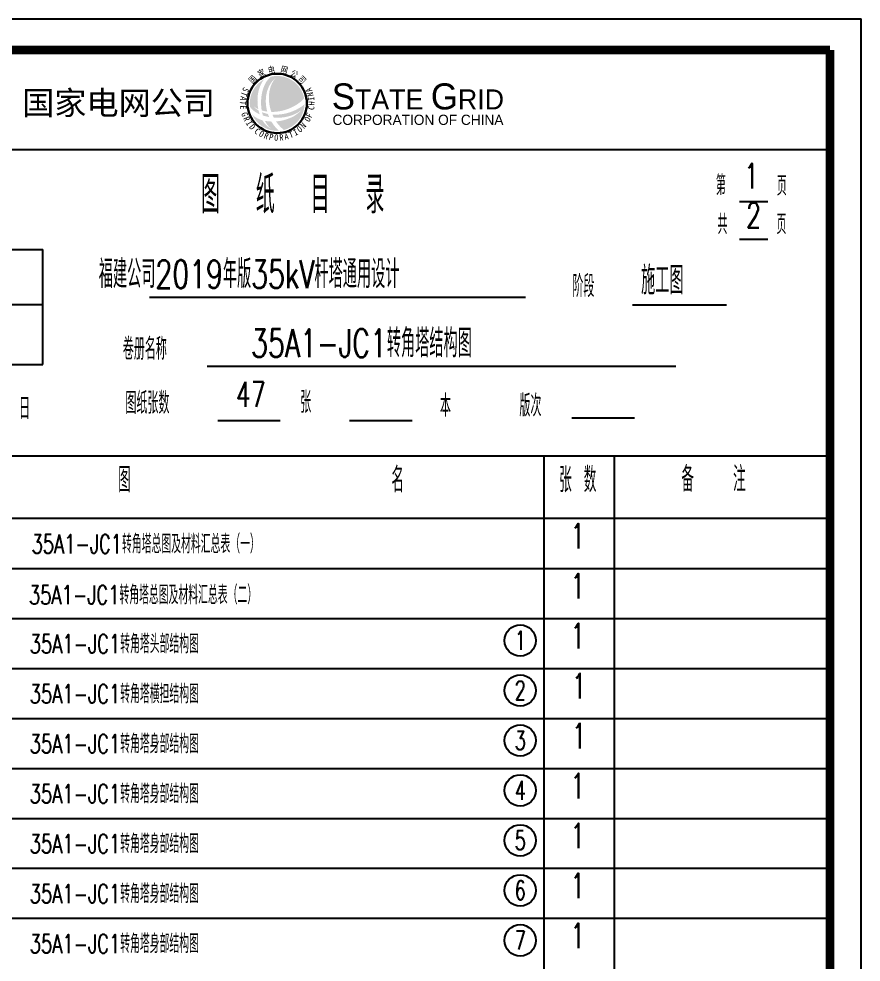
# Model space of a CAD drawing. Header units: millimetres. Extents: x 36969 to 37179, y -9174 to -8877.
# Drawn here: x 37044.2 to 37179.1, y -9028.2 to -8877.2 of the extents above; entities that cross this region are included whole.
import ezdxf
from ezdxf.enums import TextEntityAlignment as Align

# ---------------------------------------------------------------- set-up
doc = ezdxf.new("R2010")
doc.units = ezdxf.units.MM
doc.header["$LTSCALE"] = 10
for name, color, linetype in [('$TD_AUDIT_GENERATED_(71)', 3, 'Continuous'), ('2', 1, 'Continuous'), ('3', 1, 'Continuous')]:
    doc.layers.add(name, color=color, linetype=linetype)
doc.styles.add('$TD_AUDIT_GENERATED_(5D)', font='SimSun.ttf')
doc.styles.add('$TD_AUDIT_GENERATED_(5F)', font='verdanab.TTF', dxfattribs={"width": 0.8})
doc.styles.add('1-1', font='SIMHEI.TTF')
doc.styles.add('1-2', font='')
doc.styles.add('SIMPLEX', font='simplex.shx', dxfattribs={"width": 0.7, "oblique": 1, "bigfont": 'gbhzfs.shx'})
doc.styles.get("Standard").update_dxf_attribs({"font": 'SIMPLEX.shx', "width": 0.7, "bigfont": 'gbhzfs.shx'})
doc.styles.get('1-2').set_extended_font_data('STZhongsong')

# ---------------------------------------------------------------- blocks, each defined once
blk = doc.blocks.new('logo')
h = blk.add_hatch(color=256)
edge = h.paths.add_edge_path()
edge.add_spline(control_points=[(446.236022319209, 89.47065316716424), (446.296923348699, 89.42709838784083), (446.422292959282, 89.3374374121804), (446.5612707076975, 89.2707397840897), (446.6327369761352, 89.23644198715726)], knot_values=[0, 0, 0, 0, 0.2241663815802706, 0.4614643167746397, 0.4614643167746397, 0.4614643167746397, 0.4614643167746397], degree=3, periodic=0)
edge.add_spline(control_points=[(446.6327369761352, 89.2364419871572), (446.618146463293, 89.24892408117086), (446.5928640410841, 89.27055303789882), (446.55528132381, 89.30376821031592), (446.5153897610032, 89.33667536069976), (446.474100025448, 89.37379786973389), (446.4306338663671, 89.41017582436683), (446.3861157528445, 89.44692999884631), (446.3451514679193, 89.49295701854732), (446.3006217141854, 89.54255984936975), (446.25544255775, 89.58995164792486), (446.2143550507553, 89.63954233981144), (446.1703419471964, 89.68162634089117), (446.1287250528417, 89.73454419806416), (446.056410594739, 89.83714760633751), (445.9668184996717, 89.95004074524365), (445.8798749295204, 90.09306474327883), (445.8164566406094, 90.20774635392178), (445.7488879634066, 90.3161627169834), (445.7092148708214, 90.39757408302836), (445.6887766474449, 90.44060204092324), (445.683180324929, 90.4524726965737)], knot_values=[0, 0, 0, 0, 0.057603217311697, 0.0998147821405393, 0.1504586407897344, 0.2127194168510028, 0.2663297105922637, 0.320563421659545, 0.3856033483655085, 0.4507516626295947, 0.5206554591326177, 0.5819440420636764, 0.6437753388674202, 0.7029602690409292, 0.7834997370295085, 1.020501937707859, 1.13439552113683, 1.28514441201188, 1.413721704973908, 1.517232383884393, 1.556601052873635, 1.556601052873635, 1.556601052873635, 1.556601052873635], degree=3, periodic=0)
edge.add_spline(control_points=[(445.683180324929, 90.45247269657364), (445.7910207244097, 90.43127417298206), (446.1305511927326, 90.37543792115724), (446.473541842043, 90.35095951548368), (446.7071277818156, 90.34498631849482)], knot_values=[5.543272291493883, 5.543272291493883, 5.543272291493883, 5.543272291493883, 5.872403022592868, 6.573153481137538, 6.573153481137538, 6.573153481137538, 6.573153481137538], degree=3, periodic=0)
edge.add_spline(control_points=[(446.7071277818159, 90.34498631849482), (446.7374310485307, 90.29580449256838), (446.8405374318268, 90.13575858303761), (447.010311729013, 89.8764864678621), (447.2237717274743, 89.5875346532303), (447.4334818410343, 89.35655006917654), (447.6251096675971, 89.14854913787315), (447.7724817594878, 89.01154709242354), (447.8714528894011, 88.92516140079954), (447.9058678420226, 88.89249912326193), (447.9226643339284, 88.87698706296754), (447.9278022544349, 88.87224204042792)], knot_values=[7.525196457517759, 7.525196457517759, 7.525196457517759, 7.525196457517759, 7.698435514731243, 8.095589260690783, 8.455471495748146, 8.774397086495217, 9.030973949537257, 9.303711859261632, 9.37744130907351, 9.42505109935746, 9.446032685300692, 9.446032685300692, 9.446032685300692, 9.446032685300692], degree=3, periodic=0)
edge.add_spline(control_points=[(447.9278022544349, 88.87224204042792), (447.9283858209931, 88.87170218313219), (447.9289693875514, 88.87116232583634), (447.9295529541096, 88.8706224685406)], knot_values=[0, 0, 0, 0, 0.0023849449572866, 0.0023849449572866, 0.0023849449572866, 0.0023849449572866], degree=3, periodic=0)
edge.add_arc((447.6406112307427, 93.2495013072359), 4.388401440556144, 203.2079966067463, 273.77520755545464, ccw=False)
edge.add_spline(control_points=[(443.6073177033488, 91.52016313170196), (443.7428842961988, 91.37391151337687), (444.0133483316822, 91.1131582273755), (444.5340223072403, 90.81520711622164), (444.9551542147562, 90.64604501737062), (445.218714730582, 90.56611217125584), (445.27362611492, 90.55050514847994)], knot_values=[6.993801407225128, 6.993801407225128, 6.993801407225128, 6.993801407225128, 7.589665414074407, 8.123227460410707, 8.777741004712693, 8.948850637601048, 8.948850637601048, 8.948850637601048, 8.948850637601048], degree=3, periodic=0)
edge.add_spline(control_points=[(445.2736261149198, 90.55050514848), (445.2816785559287, 90.53599946594551), (445.3074640599152, 90.48962381096396), (445.350974224009, 90.41495193256401), (445.4180973373041, 90.32466994733232), (445.4882395405082, 90.22611412315081), (445.5541274432144, 90.12162138122477), (445.6767009586617, 89.9875637804364), (445.8244093944538, 89.8041807218197), (445.9996945891683, 89.64455785429817), (446.1462672919297, 89.52625975857626), (446.2027359678825, 89.49748366910353), (446.236022319209, 89.47065316716424)], knot_values=[6.924526248046507, 6.924526248046507, 6.924526248046507, 6.924526248046507, 6.974299861745713, 7.083687340324216, 7.183444156210336, 7.311462081406292, 7.446857501580832, 7.55273464986723, 7.855886365124284, 8.147167387145247, 8.279801406373, 8.388095192127565, 8.388095192127565, 8.388095192127565, 8.388095192127565], degree=3, periodic=0)
edge = h.paths.add_edge_path()
edge.add_spline(control_points=[(451.6608608566955, 92.38119854079076), (451.5441389082271, 92.2622301035488), (451.3800072563633, 92.09493949213936), (451.0943349518857, 91.88230714852477), (450.800634120104, 91.68668632582302), (450.2970965288926, 91.44357331900602), (449.5609234444985, 91.1885912565345), (448.7144899919053, 90.99985667139356), (447.8648844062955, 90.95333058515627), (447.357545044176, 90.96212353339718), (447.0991433965687, 90.97927422676611)], knot_values=[0, 0, 0, 0, 0.4987467732066163, 0.7013259530216552, 1.06717765587035, 1.555863591533154, 2.373610417989843, 3.400921402867271, 4.144528950496907, 4.921283116414468, 4.921283116414468, 4.921283116414468, 4.921283116414468], degree=3, periodic=0)
edge.add_spline(control_points=[(447.0991433965689, 90.97927422676611), (447.0341911831663, 91.10566851616846), (446.9577568978334, 91.26604516459037), (446.88704178286, 91.42888078360824), (446.8731307558789, 91.46152249026488)], knot_values=[6.124205566293918, 6.124205566293918, 6.124205566293918, 6.124205566293918, 6.550309021250564, 6.656753593472368, 6.656753593472368, 6.656753593472368, 6.656753593472368], degree=3, periodic=0)
edge.add_spline(control_points=[(446.8731307558789, 91.46152249026494), (447.0059149441468, 91.4513370625553), (447.3154633093704, 91.4384851438059), (447.85394247164, 91.45562551666814), (448.4804672699941, 91.52740644974091), (449.0962004350088, 91.64126850525804), (449.6491661599791, 91.8130294451716), (450.1265905907619, 91.98559402872621), (450.5777900759435, 92.18393457824101), (450.9811304361569, 92.39238686098548), (451.3783715268235, 92.6244928317463), (451.7226812099047, 92.85973393376668), (451.9367667642291, 93.02926253340587), (452.0251679819874, 93.09926508308871)], knot_values=[3.488374074371862, 3.488374074371862, 3.488374074371862, 3.488374074371862, 3.887806745815772, 4.416978135454834, 5.102881864907689, 5.778269700658052, 6.291653642830703, 6.838032875936091, 7.300646943173225, 7.769121453811416, 8.199365638989676, 8.680256300361139, 9.018495107481964, 9.018495107481964, 9.018495107481964, 9.018495107481964], degree=3, periodic=0)
edge.add_spline(control_points=[(452.0251679819874, 93.09926508308871), (452.0256047129747, 93.09963539550478), (452.026041443962, 93.10000570792084), (452.0264781749493, 93.10037602033691)], knot_values=[0, 0, 0, 0, 0.0017177855416153, 0.0017177855416153, 0.0017177855416153, 0.0017177855416153], degree=3, periodic=0)
edge.add_arc((447.6406112307427, 93.2495013072359), 4.388401440556144, 284.23080792441476, 358.0526178048375, ccw=False)
edge.add_spline(control_points=[(448.7194059047511, 88.9957653898561), (448.7188955834035, 88.99624080773168), (448.718385262056, 88.9967162256072), (448.7178749407085, 88.99719164348272)], knot_values=[0, 0, 0, 0, 0.0020923791021179, 0.0020923791021179, 0.0020923791021179, 0.0020923791021179], degree=3, periodic=0)
edge.add_spline(control_points=[(448.7178749407085, 88.99719164348272), (448.7142573844778, 89.00040489425521), (448.653097971003, 89.05472900701665), (448.5310874905088, 89.16142883704975), (448.295975661403, 89.35285601112321), (447.9803590316783, 89.6827999325497), (447.6837562807541, 90.03469542763384), (447.5047004109224, 90.29251403016798), (447.4582625092328, 90.36268876589367)], knot_values=[7.370154445551353, 7.370154445551353, 7.370154445551353, 7.370154445551353, 7.384670112060126, 7.615560347569366, 7.856432306933838, 8.293501929024398, 8.98250490958248, 9.23484214211912, 9.23484214211912, 9.23484214211912, 9.23484214211912], degree=3, periodic=0)
edge.add_spline(control_points=[(447.4582625092328, 90.36268876589367), (447.4714557998454, 90.36366967092323), (447.8525551871041, 90.39306124786373), (448.5370491039325, 90.50122880335306), (449.5907368921187, 90.84601145468497), (450.4152894982694, 91.21305696438344), (450.9402121293408, 91.66159900905177), (451.1917571012666, 91.84037175486537), (451.4071023698107, 92.09022663006903), (451.55084134052, 92.25504477454137), (451.6608608566955, 92.38119854079076)], knot_values=[0, 0, 0, 0, 0.0396490280830779, 1.145445618669398, 2.065674080291337, 3.369619663016798, 3.804909353442616, 4.135233665046806, 4.289277524492026, 4.791890366848904, 4.791890366848904, 4.791890366848904, 4.791890366848904], degree=3, periodic=0)
edge = h.paths.add_edge_path()
edge.add_spline(control_points=[(446.7051257037374, 91.889019099368), (446.8482008733379, 91.88602838522417), (447.1394814753971, 91.890409164066), (447.5713156996419, 91.92374341313683), (448.0070169171477, 91.98653144974429), (448.4201301666481, 92.06988647015419), (448.8520789180016, 92.1820600766901), (449.2622707333462, 92.31079215284734), (449.6909047803479, 92.4832347543616), (450.1105697279888, 92.6752410176801), (450.5638074936908, 92.92255771100628), (450.9987564817723, 93.19938916618327), (451.3759597030528, 93.48682264884218), (451.6506872928198, 93.72978690209908), (451.8346652931696, 93.90601798795382), (451.9246684713125, 93.99948656380906), (451.9581784181753, 94.03479156279667)], knot_values=[3.150581735181415, 3.150581735181415, 3.150581735181415, 3.150581735181415, 3.579808696638748, 4.023604315399971, 4.449119913436038, 4.899617051385869, 5.287157745437676, 5.787622231206912, 6.188038686120505, 6.672494971076138, 7.171322985893136, 7.735845578088812, 8.217568891518575, 8.59231953958858, 8.835590821903816, 8.9816115921349, 8.9816115921349, 8.9816115921349, 8.9816115921349], degree=3, periodic=0)
edge.add_arc((447.6406112307427, 93.2495013072359), 4.388401440556144, 10.30841805244392, 102.9113634823187)
edge.add_spline(control_points=[(446.6600517335146, 97.5269503456081), (446.6585245395372, 97.52575638062086), (446.6406479990751, 97.51167648726806), (446.6099218923282, 97.48435881105007), (446.5467601881687, 97.43744728725954), (446.48352306369, 97.3833839923862), (446.3989158274235, 97.318058290784), (446.3342626169301, 97.24200763658598), (446.2491971838499, 97.15654536835638), (446.167027238334, 97.06760665963094), (446.0921518419677, 96.9662300178598), (446.019765527469, 96.87096871936427), (445.9556932943008, 96.78819492968671), (445.9050515179536, 96.69807722365664), (445.8504881918366, 96.61117704490044), (445.7845184789446, 96.50771468509828), (445.7260599180811, 96.39243701587219), (445.6685091410661, 96.27275622082692), (445.6101384802228, 96.1598850634071), (445.5585142711443, 96.04033220681055), (445.5087566125999, 95.91205904343491), (445.4580989511694, 95.7858047520537), (445.4162484865205, 95.66685110425675), (445.3780594285561, 95.54018672879823), (445.3371177056008, 95.40647481194026), (445.2916423882807, 95.26353879572105), (445.2592912575553, 95.12009480657412), (445.2297297871858, 94.97728445865397), (445.1907113235229, 94.8312582549276), (445.1678172188856, 94.66741433178817), (445.1399500717589, 94.50785404219641), (445.116529819677, 94.35396438914995), (445.1038281006904, 94.22144764909973), (445.0920946456938, 94.08858862678903), (445.0772182955327, 93.94811801346867), (445.06877433306, 93.80141034751102), (445.0638820862168, 93.64731410633061), (445.0560423054869, 93.49607789731039), (445.0582347623072, 93.34572201433804), (445.060215962729, 93.2032522352248), (445.0665996267844, 93.06997482799454), (445.0651795335532, 92.96355477292161), (445.0754802592144, 92.86409950120003), (445.0834000259451, 92.77225072509611), (445.0928059339121, 92.66783573862108), (445.101833766302, 92.5641045747816), (445.1090535647775, 92.46274172960057), (445.1277197354398, 92.3557176833969), (445.1443223707406, 92.24542121086853), (445.1567156373594, 92.16341369549059), (445.1623740408891, 92.1241386668625), (445.162577472036, 92.1227247067651)], knot_values=[3.312575675732061, 3.312575675732061, 3.312575675732061, 3.312575675732061, 3.318391505043365, 3.380848207226377, 3.435782794916687, 3.55426477112907, 3.630519490547949, 3.755692401086849, 3.852207924787706, 3.992551869445919, 4.118307566247655, 4.229942193344062, 4.351757507598263, 4.431547558848829, 4.539652604931355, 4.659667264389723, 4.799394089192074, 4.926978488074752, 5.058168636691814, 5.180442951834922, 5.31740367694762, 5.470942392176496, 5.588513779404578, 5.695553560008105, 5.867776508687719, 6.008119726127337, 6.14526862597308, 6.308593856940433, 6.445721283483012, 6.598149873119415, 6.804260269526696, 6.931829251199067, 7.06496032481533, 7.203523697489236, 7.331988279414631, 7.488665631345652, 7.644207866042034, 7.794557595625662, 7.942808822799561, 8.095166164498163, 8.221993502087265, 8.343091109316081, 8.41395695465994, 8.521731161098288, 8.619725495650615, 8.72843395942529, 8.83418007340063, 8.92428678162834, 9.054113911850516, 9.168842545474352, 9.173127030428851, 9.173127030428851, 9.173127030428851, 9.173127030428851], degree=3, periodic=0)
edge.add_spline(control_points=[(445.162577472036, 92.12272470676515), (445.3173650340884, 92.07583114681387), (445.6087558617883, 92.00126143794677), (445.9057747844824, 91.95603196644294), (446.0433020922467, 91.93886149441744), (446.0433316108631, 91.9388578091511)], knot_values=[1.586162538885827, 1.586162538885827, 1.586162538885827, 1.586162538885827, 2.071194100565923, 2.486699357005002, 2.486788559394391, 2.486788559394391, 2.486788559394391, 2.486788559394391], degree=3, periodic=0)
edge.add_spline(control_points=[(446.0433316108631, 91.9388578091511), (446.0304109940325, 91.98025183093142), (445.9843182199022, 92.12865823154982), (445.9402411145336, 92.38644109729705), (445.8740464174189, 92.72195808118204), (445.8430698151417, 93.05766955535074), (445.8177879557829, 93.37938813007702), (445.8167781250943, 93.68819638142509), (445.8260314333832, 93.99917424881636), (445.8486337091031, 94.3254653241492), (445.9001587653686, 94.6610925279382), (445.9799267755673, 94.99281328099943), (446.0559540800143, 95.31294970656307), (446.1718214067489, 95.58955881821845), (446.2778441619448, 95.87432383460913), (446.4124029590998, 96.122151016656), (446.5720003767256, 96.3994306805377), (446.7522769818058, 96.65374337315399), (446.928700769234, 96.86985566348795), (447.0498450027519, 96.99105331594234), (447.1030819773869, 97.0408710983989), (447.1317761326854, 97.06676911041086), (447.1451323261019, 97.07870973072494), (447.1578586525557, 97.09027667832163), (447.1709348589043, 97.10250064371797), (447.184577373409, 97.11452800961246), (447.1952601929208, 97.12470185776732), (447.2046038143687, 97.13334916802972), (447.2129971852287, 97.14083846341106), (447.2211334026194, 97.14849644651298), (447.228923622916, 97.1556299949101), (447.2378129838376, 97.16384096342819), (447.2468735168661, 97.17194318622876), (447.2561708650246, 97.18058080584234), (447.2643434250342, 97.18816608902915), (447.2714287557403, 97.19456286420467), (447.2790977355096, 97.20157177071957), (447.2861882028878, 97.20816105670048), (447.2937180264921, 97.21543238782061), (447.3013297026143, 97.22213356085581), (447.3094394594839, 97.22989998608983), (447.3169057995899, 97.2362809651317), (447.3232666522306, 97.2426708480678), (447.3292615785749, 97.24766139945291), (447.3350396495591, 97.2533331595339), (447.3403730566429, 97.25818088905316), (447.3465961042075, 97.26374563719571), (447.3508129965692, 97.2676083826226), (447.3534317396493, 97.27000719601148)], knot_values=[0, 0, 0, 0, 0.1300337471917388, 0.466224071899731, 0.7825891158204055, 1.155885933674857, 1.476403966736586, 1.750502273210316, 2.08170439442799, 2.409745300650678, 2.731103961501755, 3.098788249151716, 3.433637640124101, 3.715652802792438, 3.996982547103072, 4.344441565590744, 4.559558391482521, 4.956755503002683, 5.278032479805446, 5.395001113812131, 5.47055824108942, 5.496751745662129, 5.510958610028381, 5.524304766687864, 5.548343492655103, 5.564655763696178, 5.578858133927172, 5.592595877692681, 5.602847756834954, 5.612602713043281, 5.62611384528754, 5.63453646148425, 5.648906140884049, 5.662576481655982, 5.672607160057203, 5.682356417263424, 5.691213135538296, 5.703775077157794, 5.711394211099979, 5.722612125900232, 5.734190404588679, 5.745074201157167, 5.752057506583875, 5.761219591049745, 5.768448829015005, 5.776337971598063, 5.782839756287265, 5.793493644417593, 5.793493644417593, 5.793493644417593, 5.793493644417593], degree=3, periodic=0)
edge.add_spline(control_points=[(447.3534317396493, 97.27000719601148), (447.3310021140087, 97.2406871440516), (447.3072188859685, 97.20959766029995), (447.2812790888677, 97.1760626818783), (447.2762813282934, 97.16898866702195), (447.2703228833936, 97.1618403851889), (447.2644870193171, 97.15415715663653), (447.2582562063658, 97.1460840157493), (447.2504300117253, 97.13584517975471), (447.2410472007275, 97.1229531737709), (447.2275951990528, 97.10711329358213), (447.2136769880142, 97.08784723859316), (447.1985345101325, 97.06704222533023), (447.1812801651336, 97.04671512332794), (447.1652238940112, 97.02461884752387), (447.1483917554133, 97.00312897015397), (447.1329504321607, 96.98264039370326), (447.1182427478698, 96.96347235152007), (447.1039326571961, 96.94519789117447), (447.0898993658086, 96.92605719030013), (447.0756940227311, 96.90890394059892), (447.0630819314031, 96.88939124972734), (447.0509800704617, 96.86778987979932), (447.0375087179098, 96.84464121244764), (447.0249144163249, 96.8236800524682), (447.0136752794849, 96.80462509822087), (447.0019344142561, 96.78392203928325), (446.9885995368093, 96.76162118497285), (446.9756935624789, 96.73997752268127), (446.965756375499, 96.72181578098508), (446.9559362430239, 96.70588666542642), (446.9468658206895, 96.68941214392459), (446.9357569984784, 96.67158404154401), (446.9237658728321, 96.65009594271692), (446.9111775673093, 96.62909497666152), (446.8990950427497, 96.60835637065423), (446.8884936956197, 96.59013825354805), (446.8779391357903, 96.57255839029557), (446.8679807418364, 96.55488936447216), (446.8578845677052, 96.53852012892895), (446.8485819852922, 96.52186087306336), (446.8390486907781, 96.50562299788083), (446.8294292515295, 96.49034637411347), (446.8226529159756, 96.4741365642891), (446.8158761822958, 96.45910791614108), (446.8087257608693, 96.44260995199858), (446.8014639266976, 96.42567667748853), (446.794425382082, 96.41009022507086), (446.7875529073801, 96.39411496799124), (446.7808603179988, 96.37909085996074), (446.7738003577469, 96.36263660835908), (446.7676336215252, 96.34840983958071), (446.7615212093865, 96.33451517321458), (446.7560250658221, 96.32216229828481), (446.7505546568284, 96.30908130855437), (446.7452536136345, 96.29711901521421), (446.740279800149, 96.28596692189365), (446.7361692802112, 96.2764346815041), (446.7319972807811, 96.26702090074258), (446.7272275431442, 96.25606954986574), (446.7222553437739, 96.24440039906204), (446.7169526301227, 96.23237929940802), (446.7121525533578, 96.22094338525659), (446.7067839288409, 96.20931592718273), (446.7016106630829, 96.1971846522805), (446.6958119738392, 96.18428853891328), (446.6903106703128, 96.17099306642984), (446.6840467422594, 96.15700751443114), (446.6785667236795, 96.14429508295024), (446.6734586225923, 96.13242966023017), (446.6687850562093, 96.1220328715927), (446.6639567540869, 96.11101433207881), (446.6593498879627, 96.10057588741421), (446.6548548921955, 96.08995313511082), (446.6505291324281, 96.08005169631332), (446.6460293341024, 96.07022827458962), (446.6418943903218, 96.06023827445813), (446.6369679895147, 96.04932847629442), (446.6319448523782, 96.03790137656546), (446.6267701047011, 96.02430525459494), (446.6231199095532, 96.01144653651585), (446.6192675096072, 95.99927264793212), (446.6165001059339, 95.99012232016315), (446.6137682730484, 95.98136865779406), (446.6107316197504, 95.97181209919484), (446.6069100252951, 95.95956226180607), (446.6027617303309, 95.94627551737807), (446.5985092151966, 95.93242426733053), (446.595061365917, 95.92118676026013), (446.5920070464783, 95.91184226780399), (446.5897873139299, 95.90419997057819), (446.5874387724266, 95.89695746624358), (446.5850508591875, 95.88904969893849), (446.5821998110357, 95.88016142447867), (446.5794781837355, 95.87104826272474), (446.5767699802727, 95.86284925686283), (446.574367510043, 95.85461560080017), (446.5718487057086, 95.84680317624003), (446.5693366883083, 95.83850968999059), (446.567132364125, 95.83156412689806), (446.5645768096897, 95.82351161510809), (446.5620771461145, 95.81529530804704), (446.5596085625762, 95.80740805361319), (446.5571760353703, 95.79979472788244), (446.5550377557377, 95.79284976768207), (446.5528579568011, 95.78608012909831), (446.5510477229186, 95.7795416064559), (446.5481727093572, 95.77110127928773), (446.5451325291547, 95.7609527159405), (446.5417560981696, 95.7502840675221), (446.5387991293387, 95.74072202304802), (446.5362662695804, 95.73243306171901), (446.5337188489391, 95.72421115113474), (446.5310907463836, 95.71586763619774), (446.5282059304034, 95.70659689408785), (446.5253667306104, 95.69738993503188), (446.522427617721, 95.68795642213666), (446.5197008632654, 95.67946575658505), (446.5177041385755, 95.67274364748124), (446.5158724363848, 95.66700155675943), (446.51399377959, 95.66085005410622), (446.5119677944404, 95.65457581743061), (446.5099765993671, 95.64782359436356), (446.5078185045588, 95.6411192412267), (446.5056215284526, 95.6340118836759), (446.5034308600689, 95.62691438772072), (446.5012377702428, 95.62004733898567), (446.4989216013735, 95.6125537570419), (446.4965911701297, 95.60488227917489), (446.4941078597039, 95.59724774640966), (446.4916793261982, 95.58911213774752), (446.4889770380967, 95.5807049021617), (446.4861837407116, 95.57162895598793), (446.4831469917283, 95.56192269212465), (446.4802025676281, 95.55227357849077), (446.4760169485223, 95.53958247373151), (446.4731783057573, 95.52294503973519), (446.4688869112924, 95.50190278362442), (446.4638894817904, 95.47775335870477), (446.4590033116319, 95.45295121073411), (446.4538215758323, 95.42795807798774), (446.4494207154078, 95.40464290231415), (446.4448446945257, 95.38325364673534), (446.4410483121044, 95.36377485003567), (446.4373528762637, 95.3456292858765), (446.4307845154817, 95.31243620592431), (446.4147304368778, 95.23352679693272), (446.3826828586521, 95.07880196414618), (446.3421694683652, 94.77691617752629), (446.3119613053655, 94.44013857467394), (446.3108479332084, 93.86796131953975), (446.3522186510545, 93.30368649017208), (446.4780704075577, 92.58306547214835), (446.6055702842646, 92.16714106427509), (446.6978542116758, 91.90911774609003), (446.7051257037376, 91.889019099368)], knot_values=[0, 0, 0, 0, 0.1107477158696539, 0.1174312145756693, 0.1271853091298365, 0.1367163271431169, 0.1453333590380123, 0.1561283268376976, 0.1673104266620594, 0.1839960066494838, 0.2039455200536655, 0.2296060625483584, 0.2552693518759473, 0.2811184945144847, 0.3095352764788754, 0.337175172850663, 0.3630078713530387, 0.3864999392550619, 0.4096573585411288, 0.4326335428245247, 0.4576978286981253, 0.4763879152029193, 0.5022326135797408, 0.5319784374845814, 0.5567323115883612, 0.5755939068090948, 0.5983445822293212, 0.628130051986942, 0.6535427561445373, 0.6739369991058034, 0.6902213010181728, 0.7096668000750198, 0.7303390503472671, 0.7532192640776006, 0.7834753981206175, 0.8037891038344896, 0.8252240769144858, 0.8467094301912894, 0.8653006394055396, 0.886062624037366, 0.9043955271012523, 0.9225262190336276, 0.9425813147136054, 0.9584087980959783, 0.9751310408466805, 0.9920613665400241, 1.01234378765005, 1.030406107724672, 1.043364384635123, 1.064515264590926, 1.079746794361193, 1.097078572584323, 1.111032404247666, 1.125286160326508, 1.137638084605187, 1.153566440108332, 1.164537279192371, 1.174270917037503, 1.184708125047926, 1.195427607248417, 1.210105601452837, 1.22276048634133, 1.234843234779326, 1.247309332311784, 1.261176355988959, 1.274405750637335, 1.289726139891182, 1.30433719793271, 1.320375811778753, 1.331255932051061, 1.343091238753967, 1.35457166839334, 1.367346014366812, 1.377319972379365, 1.389174992722888, 1.399760495784695, 1.40973155470026, 1.421605794079571, 1.435670448725419, 1.447175071788926, 1.465214311139455, 1.475741281399696, 1.485484174210874, 1.493892275900931, 1.503251300595758, 1.51556632592467, 1.532388548254147, 1.545008982694388, 1.559034411923492, 1.567651720929816, 1.574499184581334, 1.58290607389516, 1.590491070853209, 1.599279815279878, 1.610908154402809, 1.619021751024455, 1.625180468235297, 1.636636674602325, 1.643645099347187, 1.651176733842647, 1.658497294244557, 1.668989860214827, 1.676940686613839, 1.683290804139898, 1.692967067081428, 1.698740963146071, 1.7046244808274, 1.713314684498083, 1.72548141788807, 1.736405021089046, 1.746884957679967, 1.755507723694281, 1.762406941634038, 1.772707394162442, 1.781750587527271, 1.79153453885394, 1.801611730872196, 1.811392902326527, 1.81828676597302, 1.822647681417871, 1.829473958237928, 1.837582495163095, 1.842425949822617, 1.850591866006386, 1.858710596001808, 1.864743519296687, 1.872875391168455, 1.880336535473477, 1.888273508415793, 1.896927820238293, 1.904419707302538, 1.913743135015038, 1.923419260974708, 1.932908267495248, 1.944251653026222, 1.953692744276887, 1.972954852044431, 1.994746628995993, 2.018161444664881, 2.046924305414614, 2.070586725241041, 2.094732896049115, 2.118101146540499, 2.136202529785193, 2.154267703650845, 2.173655153522503, 2.237711843841197, 2.395857590566159, 2.64751491840506, 3.151040366807829, 3.408722852245061, 4.363534989138262, 4.843443075411796, 5.600843692168699, 5.664922826657165, 5.664922826657165, 5.664922826657165, 5.664922826657165], degree=3, periodic=0)
edge = h.paths.add_edge_path()
edge.add_spline(control_points=[(443.7641111576827, 92.8496214268352), (443.7642141429387, 92.84950743967858), (443.764431562739, 92.84926679295177), (443.7647915901023, 92.8488570000664), (443.7652148597601, 92.84839960223695), (443.7656722515751, 92.84789723221246), (443.7661294044915, 92.84737615634157), (443.7666086679912, 92.84686063773296), (443.7670751080502, 92.8463233324589), (443.7675597680886, 92.84580438102466), (443.7680525409237, 92.84524113140327), (443.7686128849036, 92.84463754908728), (443.7691810100705, 92.84398193238661), (443.7697299675567, 92.8433859555181), (443.7702364542295, 92.84282947686694), (443.7706843693329, 92.84232714351543), (443.7711783931475, 92.8417984637212), (443.7716672329636, 92.84124251359634), (443.7723010578995, 92.84053569937714), (443.7729496844145, 92.83983954147823), (443.7736038319986, 92.83908666547063), (443.7742267410506, 92.83842788332021), (443.7748598572582, 92.8376938835467), (443.775572942101, 92.8369322592834), (443.7762727980753, 92.8361523461088), (443.7769683417675, 92.83535707706693), (443.7777318678102, 92.83452456622251), (443.7785050171613, 92.83366641725888), (443.7792885573508, 92.83280660367694), (443.7799870622757, 92.83200884186982), (443.7807341236087, 92.83119328351353), (443.781443637831, 92.83041447997618), (443.7821159961841, 92.82965873882961), (443.7827972073428, 92.82890508006716), (443.7835108275319, 92.82809973909332), (443.7842931790808, 92.82727860888002), (443.7849810108382, 92.82644609318572), (443.7858374209479, 92.82555413280477), (443.7866474000175, 92.8246281158398), (443.7874735670021, 92.82372595475988), (443.7881746340227, 92.82294047201657), (443.788868473946, 92.82218780952581), (443.7895382747752, 92.82142463896429), (443.790278884572, 92.82062407062625), (443.7910705563418, 92.8197139203159), (443.791928586754, 92.81879867009798), (443.7927707376439, 92.81784809299546), (443.7936097106503, 92.81691419026345), (443.7945433039229, 92.81588588576693), (443.7954753863939, 92.81485541695815), (443.7963408030728, 92.8139004612031), (443.7970806089011, 92.81305694320747), (443.7978956006998, 92.81218758804522), (443.7987319887925, 92.81124883998308), (443.7996935057865, 92.81016753986569), (443.8005911931941, 92.80917289834093), (443.8016725678356, 92.80800655779439), (443.8025977740517, 92.80695577471602), (443.8036318502318, 92.8058150774661), (443.804474613876, 92.80489732790329), (443.805402592124, 92.80383271643421), (443.8062302526221, 92.8029442458635), (443.8069904584397, 92.80208381226151), (443.8076562996239, 92.80139939394883), (443.808390686768, 92.80062842454004), (443.8091792066527, 92.79976400128709), (443.8100740303939, 92.79882148585244), (443.8108406164711, 92.79800412603453), (443.8115414571275, 92.79725728935131), (443.8121479141364, 92.79660248139231), (443.8128089341544, 92.79588095221158), (443.8136790090716, 92.79497765786562), (443.8148206148464, 92.79375199009502), (443.8160106429284, 92.79249088802578), (443.8171413941504, 92.79127084791361), (443.8179876127058, 92.79037403791284), (443.8187283789564, 92.78958623930617), (443.8192824438363, 92.78897468301506), (443.8198221540592, 92.78841303808622), (443.8203862786786, 92.78779377475598), (443.8211024126842, 92.78706330819892), (443.8218445662383, 92.78621684432511), (443.8227136900066, 92.78534195516625), (443.8234608062187, 92.7845141198286), (443.8242358141497, 92.78371015774775), (443.8249191811537, 92.7829582986821), (443.8255871383558, 92.78226102626269), (443.8261745101981, 92.7816204136127), (443.8267089279259, 92.78105393885124), (443.8273129192883, 92.78041219771006), (443.8279271845067, 92.7797302917757), (443.8286279015313, 92.77903215804469), (443.8292818453103, 92.77831206830348), (443.8299272955687, 92.77760759773912), (443.8306282425051, 92.7768796053403), (443.8314061662618, 92.77603349962004), (443.8322329521868, 92.77516450374486), (443.8330568865326, 92.77427328668887), (443.833780216451, 92.77350817854062), (443.8345533826384, 92.77267550804498), (443.8354042956053, 92.77178405310832), (443.836301101217, 92.7708108472587), (443.8372492911162, 92.76980469626795), (443.8381287843074, 92.76885925103187), (443.838974320518, 92.7679762369284), (443.8397442671921, 92.7671378218784), (443.8405050330039, 92.76633098035649), (443.8413079021348, 92.7654878533105), (443.8421267050949, 92.76458592658577), (443.8429404902008, 92.76373000068742), (443.8437516646684, 92.76285497479387), (443.8445187198233, 92.76204354086906), (443.8452313184453, 92.76126849135545), (443.8459971191742, 92.76046688042868), (443.8467573508806, 92.75965510895963), (443.8475428651038, 92.75880707727669), (443.8482021255663, 92.75811299331417), (443.8489864028852, 92.7572688354353), (443.8498194174783, 92.75636998127237), (443.8507527963179, 92.75543290399122), (443.8515086477662, 92.75464368471518), (443.8523255984358, 92.75381106365387), (443.8530864924849, 92.75303575168238), (443.8538359230481, 92.75225114103444), (443.8545919152266, 92.75148507426917), (443.8553700640778, 92.75067653205582), (443.8561809662904, 92.74984609235338), (443.8568656081948, 92.74913847580132), (443.8574884291781, 92.7484984828302), (443.8579911268096, 92.7479790447859), (443.8584629253066, 92.74749003352758), (443.8589948063491, 92.74694127561003), (443.8596439463013, 92.74627654460113), (443.8603927003655, 92.74551224337671), (443.8611164277354, 92.74476624781158), (443.8618733777721, 92.74398378971716), (443.8626245814405, 92.74320221501108), (443.8634326097581, 92.74238998519508), (443.8642037040627, 92.74157930558539), (443.8650272992666, 92.74076123679578), (443.8658566754239, 92.73988371951049), (443.8667078983303, 92.73900278460309), (443.8675456941171, 92.73815095007939), (443.8683696318301, 92.7373169611721), (443.8691155199142, 92.7365311999153), (443.8698907990561, 92.73574399495334), (443.870684083663, 92.73493934593819), (443.871532179086, 92.73405766817694), (443.8723151685349, 92.73324040164897), (443.87305149181, 92.73248160758203), (443.8737910639852, 92.73173541356493), (443.8746060595456, 92.73090592699793), (443.8754118434376, 92.73006545684115), (443.8762070306661, 92.72923603513931), (443.8769960777736, 92.72844031072452), (443.8777572884751, 92.72764631583641), (443.8784916737939, 92.72690341962885), (443.8793433354572, 92.72601550443522), (443.8804906155792, 92.72485950146108), (443.8821153203155, 92.72315107473622), (443.8840484424059, 92.72118084477165), (443.8867227730802, 92.71843300260076), (443.8900874450726, 92.71501642415319), (443.8942401083198, 92.71062672884528), (443.8995847999956, 92.70545337643796), (443.9056686059325, 92.69935487752883), (443.9125201620323, 92.69256956693295), (443.919304459544, 92.68580860961606), (443.9268571054592, 92.67838839602643), (443.9333703302029, 92.67193631582211), (443.9725760158469, 92.6328753184415), (444.0259568752954, 92.58345523373629), (444.1075752692288, 92.51140280896414), (444.2028195810931, 92.43392180553548), (444.3727572844377, 92.29889341363554), (444.5352426135194, 92.19279175219668), (444.6476283242391, 92.12633619240421), (444.6603180183645, 92.11891744188944)], knot_values=[0, 0, 0, 0, 0.0004608570517367, 0.0009729494474141, 0.0016363540590875, 0.0023303345230375, 0.0030111086512431, 0.0037157791883016, 0.0044417474296336, 0.0051453628955143, 0.0058457108451621, 0.0066866786930528, 0.0076158468232376, 0.0084479273527105, 0.009117357892274, 0.0098732447618965, 0.0104669246043033, 0.0112879120182304, 0.0120939639375117, 0.0133150503152903, 0.0141420845878485, 0.0150856124945886, 0.0160343530682034, 0.0170494170498098, 0.0182152627564697, 0.0191778835943859, 0.02021885429002, 0.0216039574267802, 0.0226431291531624, 0.0237085940079975, 0.024784804151143, 0.0259610156830361, 0.0268691947890177, 0.0278193764751355, 0.029008713334361, 0.0300971263788275, 0.0312206603862568, 0.0322461388636397, 0.0338052225386787, 0.0349109557935424, 0.0359159498802699, 0.0369636947908207, 0.0379818331759885, 0.0389619575608237, 0.0402352501661673, 0.041600163295043, 0.0427250679694499, 0.0440449973191094, 0.045366395635904, 0.0468917127909704, 0.0482134339391989, 0.0492326377690379, 0.0502573468264918, 0.0517879629975059, 0.053004317701275, 0.0545983135097645, 0.0558073547541555, 0.0577756720546503, 0.058798123490735, 0.0604262997066089, 0.0615134730361969, 0.0630345618061035, 0.0640687594318062, 0.0649572381994759, 0.0658986911827748, 0.0672630360746801, 0.0684670944749899, 0.0697975057077783, 0.0706248305678359, 0.0715396151011575, 0.0724750269747097, 0.0735603355951217, 0.075301930394205, 0.0774998670637863, 0.0787621284134879, 0.0802922573730132, 0.0811989454043717, 0.08200618191791, 0.0827677293106331, 0.0835355298256289, 0.0845190237729586, 0.0858358952632763, 0.0869110956422041, 0.0882174780214062, 0.0891805827505775, 0.0902608845568213, 0.0912652254992066, 0.0920771480940162, 0.0928681871172973, 0.0936015272172201, 0.0947209886137988, 0.0956208213994727, 0.0965679810674416, 0.0976386311253129, 0.0984871360326426, 0.0995995445261069, 0.1010865971118794, 0.1020854413773498, 0.1032406716340323, 0.1042452603298389, 0.1054942337817878, 0.1069376761292079, 0.1082153447841134, 0.1096418227219575, 0.1108114386188248, 0.1118828617967959, 0.1130566316869884, 0.1141382544480658, 0.1153754704310354, 0.1167108382869029, 0.1176812261433391, 0.1189549787649838, 0.1200606000634158, 0.1208396530316786, 0.1222807538265694, 0.1233970783302719, 0.1243074346344418, 0.1251525100345359, 0.1268539043866664, 0.1279833751189703, 0.1291200043944449, 0.1301321856655542, 0.1314827819899106, 0.1323788873955422, 0.1333871534397205, 0.1347115430085196, 0.1357453450542793, 0.1368692025410944, 0.1376653659912846, 0.1384244240306752, 0.1390377680730266, 0.1397038783791403, 0.1407170810693928, 0.141825101238336, 0.1429137193763129, 0.1438351799583906, 0.1450911403738796, 0.1461658000956271, 0.1472721306647419, 0.1484474065299292, 0.1496479121902209, 0.1508941784680481, 0.1521223838283178, 0.1532322790465278, 0.1544111465477333, 0.1553724303815609, 0.1565468438037109, 0.1578009413757344, 0.1590424608351619, 0.1599422936208256, 0.1609728715187098, 0.1621942659575709, 0.1634308407478035, 0.1644658551978062, 0.1656412877832724, 0.1667925538624304, 0.1677655831563102, 0.1687750501645568, 0.1704834691513263, 0.1726513907565534, 0.1758476125104698, 0.1787639746265801, 0.1841546140659608, 0.1902332356873936, 0.1968890799812081, 0.2064660553904191, 0.2160762412396205, 0.2258173677047658, 0.2351998526357398, 0.2478395738368472, 0.2533211732776546, 0.4012285880048347, 0.4659550722133198, 0.5799164568600612, 0.7695111713852327, 1.116892179648216, 1.16096584763539, 1.16096584763539, 1.16096584763539, 1.16096584763539], degree=3, periodic=0)
edge.add_spline(control_points=[(444.6603180183643, 92.11891744188938), (444.6648711625921, 92.09598046938493), (444.6744027432107, 92.0470979888484), (444.6942264301422, 91.97763058604318), (444.7164048065706, 91.90143598391404), (444.7382194441313, 91.82121391366417), (444.7669848969138, 91.7267949308748), (444.7950672378997, 91.62149996969885), (444.823057329394, 91.54488097277147), (444.8376898009849, 91.50387346006067), (444.8386191868392, 91.50126635731954)], knot_values=[5.233690822292881, 5.233690822292881, 5.233690822292881, 5.233690822292881, 5.303825753327492, 5.383027286154253, 5.450246723878536, 5.541937193395427, 5.632391109541941, 5.746362704934958, 5.868643984550646, 5.876945215343023, 5.876945215343023, 5.876945215343023, 5.876945215343023], degree=3, periodic=0)
edge.add_spline(control_points=[(444.838619186839, 91.50126635731954), (444.7033846903978, 91.55907985975398), (444.2972574075534, 91.7538904483207), (443.8090174470585, 92.09588124461283), (443.4593792693031, 92.47455524763205), (443.3302835391301, 92.6417848634913), (443.2867944267459, 92.69964092430928)], knot_values=[7.250280902057175, 7.250280902057175, 7.250280902057175, 7.250280902057175, 7.690997203514118, 8.598983734656267, 9.015708971630115, 9.232809360711533, 9.232809360711533, 9.232809360711533, 9.232809360711533], degree=3, periodic=0)
edge.add_arc((447.6406112307427, 93.2495013072359), 4.388401440556144, 118.6753008047992, 187.1979975883708, ccw=False)
edge.add_spline(control_points=[(445.5348572903993, 97.09967890654372), (445.5127237195595, 97.06742547854395), (445.448087532706, 96.97393973803202), (445.3438768644571, 96.84574028336192), (445.1924512458293, 96.58285775371934), (445.0323108349971, 96.31083597870958), (444.8944519399947, 95.96385827750231), (444.7885501107478, 95.699699107367), (444.712373534034, 95.40918759066619), (444.6213086135233, 95.06710598132321), (444.5525411368353, 94.70612308118638), (444.5064341606835, 94.27605731513108), (444.4878801517041, 93.8953879706196), (444.4868151826263, 93.51190424659706), (444.4989767404013, 93.26263245898895), (444.5089255974001, 93.10650457301273), (444.5175795286189, 92.99201245006657), (444.5294648931613, 92.87008841419822), (444.5501833235239, 92.72843600363564), (444.5674523008968, 92.61071911636492), (444.5777248293257, 92.50833495527979), (444.5983574400691, 92.41644340703101), (444.610140110975, 92.35996768712067), (444.6168489454362, 92.32803418348868), (444.617193824517, 92.32639311280838)], knot_values=[0.0176581850300042, 0.0176581850300042, 0.0176581850300042, 0.0176581850300042, 0.1350136473611706, 0.3586319266787619, 0.5117678418293916, 1.044160938904145, 1.302848521635252, 1.630881788839104, 1.896901206132972, 2.202762203630451, 2.693157240403069, 2.997105140741793, 3.499856752425399, 3.835722073500915, 4.147195076379828, 4.24833332884689, 4.305055169871896, 4.49165549308347, 4.615666705313137, 4.73446748224874, 4.848662319531485, 4.923882241094272, 5.016750343729278, 5.021781432951515, 5.021781432951515, 5.021781432951515, 5.021781432951515], degree=3, periodic=0)
edge.add_spline(control_points=[(444.6171938245168, 92.32639311280832), (444.5712249261271, 92.34696120483733), (444.4776265303594, 92.39077427216063), (444.3411615581981, 92.46184607359612), (444.2092974892287, 92.53730756547776), (444.0878714642033, 92.61209769623025), (443.9790847731522, 92.68554850496287), (443.8928712374752, 92.74903561691349), (443.8225569446615, 92.80302230834849), (443.7838440254989, 92.83388831255996), (443.7641111576827, 92.8496214268352)], knot_values=[0, 0, 0, 0, 0.151070518449171, 0.3099551499702086, 0.4614421652073235, 0.6067730124679518, 0.7376919579981522, 0.855097158991247, 0.9279188759264442, 1.003628961646776, 1.003628961646776, 1.003628961646776, 1.003628961646776], degree=3, periodic=0)
edge = h.paths.add_edge_path()
edge.add_spline(control_points=[(445.2157290095388, 91.8427074925118), (445.3101150315665, 91.80334182921155), (445.5624659771115, 91.70788618862605), (445.8777714233393, 91.62182879418708), (446.0968020695807, 91.57421181502008), (446.1524385320408, 91.56290824032078)], knot_values=[1.781427080250382, 1.781427080250382, 1.781427080250382, 1.781427080250382, 2.088036036302896, 2.589950839260203, 2.760242605119786, 2.760242605119786, 2.760242605119786, 2.760242605119786], degree=3, periodic=0)
edge.add_spline(control_points=[(446.1524385320413, 91.56290824032271), (446.1918290106464, 91.4399806625459), (446.261402601453, 91.27652985429694), (446.3267064124198, 91.11174985078554), (446.3450935814919, 91.06749908891891)], knot_values=[6.184923259416534, 6.184923259416534, 6.184923259416534, 6.184923259416534, 6.572631212823501, 6.716434027690795, 6.716434027690795, 6.716434027690795, 6.716434027690795], degree=3, periodic=0)
edge.add_spline(control_points=[(446.3450935814919, 91.06749908891891), (446.2690338626346, 91.08039555792283), (445.9331919081762, 91.14289342843193), (445.6024155959653, 91.22961378753968), (445.3506704016661, 91.31101328442475)], knot_values=[5.680414126429065, 5.680414126429065, 5.680414126429065, 5.680414126429065, 5.911713471620197, 6.704560383601724, 6.704560383601724, 6.704560383601724, 6.704560383601724], degree=3, periodic=0)
edge.add_spline(control_points=[(445.3506704016661, 91.3110132844248), (445.3467093071713, 91.32436472645486), (445.3312275548028, 91.37648934897516), (445.3050082645796, 91.46836085337492), (445.2683647301303, 91.59362946930048), (445.2448759624672, 91.72016220557617), (445.2246418255299, 91.80515472391323), (445.2157290095388, 91.8427074925118)], knot_values=[2.478609126391185, 2.478609126391185, 2.478609126391185, 2.478609126391185, 2.520390519671875, 2.641749035714576, 2.765272743722494, 2.911650990441924, 3.027422239500122, 3.027422239500122, 3.027422239500122, 3.027422239500122], degree=3, periodic=0)
at = {"layer": '$TD_AUDIT_GENERATED_(71)', "color": 7, "lineweight": 30}
blk.add_circle((447.6406112307427, 93.2495013072359), 4.751781372669854, dxfattribs=at)
at = {"ltscale": 2, "style": '$TD_AUDIT_GENERATED_(5F)', "width": 0.8}
blk.add_text('\\M+5BCD2', height=1.005104499387758, rotation=27.9999999779082, dxfattribs=at).set_placement((445.110261300716, 98.10980284800468), align=Align.MIDDLE)
at = {"width": 0.8}
for s, rotation, style, p in [('\\M+5B5E7', 11.99999999866089, '$TD_AUDIT_GENERATED_(5F)', (446.7195699161593, 98.65106448207234)), ('\\M+5CDF8', 346.0000000036221, '$TD_AUDIT_GENERATED_(5F)', (448.7727392221429, 98.61079667741154)), ('\\M+5B9AB', 332.0000000220918, '$TD_AUDIT_GENERATED_(5F)', (450.3902870335594, 97.98917268984957)), ('\\M+5B9FA', 45.66819710045415, '$TD_AUDIT_GENERATED_(5F)', (443.7200984683213, 97.0776577192301)), ('\\M+5CBBE', 313.9999999830155, '$TD_AUDIT_GENERATED_(5F)', (451.6282649048233, 97.00766841509329)), ('S', 242.7181255168881, '$TD_AUDIT_GENERATED_(5D)', (442.6068733957106, 95.41437664849803)), ('A', 108.8681254954207, '$TD_AUDIT_GENERATED_(5D)', (452.6890604294465, 95.37984459424041)), ('A', 257.7181255624761, '$TD_AUDIT_GENERATED_(5D)', (442.2180828844173, 94.03778309031333)), ('T', 250.218125497334, '$TD_AUDIT_GENERATED_(5D)', (442.3673647857945, 94.73882120758356)), ('N', 101.2681254657132, '$TD_AUDIT_GENERATED_(5D)', (452.9264640440795, 94.69344101193127)), ('I', 93.66812551460593, '$TD_AUDIT_GENERATED_(5D)', (453.0710009358104, 93.98166896924084)), ('T', 265.2181254835607, '$TD_AUDIT_GENERATED_(5D)', (442.1615819467208, 93.32325725313854)), ('E', 272.7181254746196, '$TD_AUDIT_GENERATED_(5D)', (442.1988287188672, 92.60746943127589)), ('C', 78.46812550852881, '$TD_AUDIT_GENERATED_(5D)', (453.0729933053583, 92.53226576127628)), ('H', 86.0681255031629, '$TD_AUDIT_GENERATED_(5D)', (453.1201317481325, 93.25703353176937)), ('G', 284.71812549818, '$TD_AUDIT_GENERATED_(5D)', (442.4512306559807, 91.490089165102)), ('R', 292.9681254674569, '$TD_AUDIT_GENERATED_(5D)', (442.7573962098079, 90.76365881559315)), ('O', 58.46812547245673, '$TD_AUDIT_GENERATED_(5D)', (452.5000715753856, 90.71753626150593)), ('F', 65.46812554051857, '$TD_AUDIT_GENERATED_(5D)', (452.7724188126253, 91.32862838653665)), ('I', 301.2181254785395, '$TD_AUDIT_GENERATED_(5D)', (443.1646307700289, 90.08867851088274)), ('D', 309.4681255446012, '$TD_AUDIT_GENERATED_(5D)', (443.6645057112187, 89.47911847103376)), ('C', 320.4681254797286, '$TD_AUDIT_GENERATED_(5D)', (444.4569809297425, 88.7897143235574)), ('I', 28.4681255127006, '$TD_AUDIT_GENERATED_(5D)', (450.5830448151544, 88.62702508378118)), ('O', 36.96812553593979, '$TD_AUDIT_GENERATED_(5D)', (451.2339702108736, 89.11271836962828)), ('N', 45.46812547204831, '$TD_AUDIT_GENERATED_(5D)', (451.8059557150214, 89.6892896335105)), ('O', 328.9681254914715, '$TD_AUDIT_GENERATED_(5D)', (445.1511488476278, 88.36813071306955)), ('R', 337.468125510359, '$TD_AUDIT_GENERATED_(5D)', (445.9000059558055, 88.05378238573593)), ('P', 345.9681255179018, '$TD_AUDIT_GENERATED_(5D)', (446.6871011559595, 87.85357503161924)), ('O', 354.4681255125807, '$TD_AUDIT_GENERATED_(5D)', (447.495143326393, 87.77190686050147)), ('R', 2.968125509180445, '$TD_AUDIT_GENERATED_(5D)', (448.3063811751758, 87.81057198100592)), ('A', 11.46812551002384, '$TD_AUDIT_GENERATED_(5D)', (449.1029932080512, 87.96872098735167)), ('T', 19.9681255013747, '$TD_AUDIT_GENERATED_(5D)', (449.8674792338256, 88.24287961881186))]:
    blk.add_text(s, height=1.005104499387758, rotation=rotation, dxfattribs=dict(at, style=style)).set_placement(p, align=Align.MIDDLE)

msp = doc.modelspace()

# ---------------------------------------------------------------- linework, layer by layer
for p, q in [((36994.35602674334, -8898.098034084504), (37174.35602674334, -8898.098034084504)), ((37159.64091299795, -8906.413505378709), (37164.14091299795, -8906.413505378709)), ((37159.64091299795, -8912.450376298424), (37164.14091299795, -8912.450376298424)), ((37004.07163168794, -8914.088036203317), (37048.07163168794, -8914.088036203317)), ((37048.07163168794, -8932.488036203316), (37048.07163168794, -8914.088036203317)), ((37065.15781623845, -8921.701693078654), (37125.33339257822, -8921.701693078654)), ((37004.07163168794, -8922.888036203316), (37048.07163168794, -8922.888036203316)), ((37004.07163168794, -8932.488036203316), (37048.07163168794, -8932.488036203316)), ((37074.4034462503, -8932.791428807126), (37149.4034462503, -8932.791428807126)), ((37076.07499031008, -8941.46155467626), (37086.07499031008, -8941.46155467626)), ((37097.1790504615, -8941.46155467626), (37107.1790504615, -8941.46155467626)), ((37132.79042670259, -8941.044022623908), (37142.79042670259, -8941.044022623908)), ((37174.08962108766, -8947.165642754786), (36994.08962108766, -8947.165642754786)), ((37128.29517708853, -8947.165642754786), (37128.29517708853, -9157.165642754786)), ((37139.54375253026, -8947.165642754786), (37139.54375253026, -9157.165642754786)), ((37174.08962108766, -8957.165642754786), (36994.08962108766, -8957.165642754786)), ((36994.08962108766, -8965.165642754786), (37174.08962108766, -8965.165642754786)), ((36994.08962108766, -8973.165642754786), (37174.08962108766, -8973.165642754786)), ((36994.08962108766, -8981.165642754786), (37174.08962108766, -8981.165642754786)), ((36994.08962108766, -8989.165642754786), (37174.08962108766, -8989.165642754786)), ((36994.08962108766, -8997.165642754786), (37174.08962108766, -8997.165642754786)), ((36994.08962108766, -9005.165642754786), (37174.08962108766, -9005.165642754786)), ((36994.08962108766, -9013.165642754786), (37174.08962108766, -9013.165642754786)), ((36994.08962108766, -9021.165642754786), (37174.08962108766, -9021.165642754786))]:
    msp.add_line(p, q)
at = {"color": 0, "linetype": 'Continuous'}
msp.add_line((37142.46671708834, -8922.954286895436), (37157.51061082284, -8922.954286895436), dxfattribs=at)
for points in [[(36969.08962108766, -8877.165642754786), (37179.08962108766, -8877.165642754786)], [(37179.08962108766, -9174.165642754786), (37179.08962108766, -8877.165642754786)]]:
    msp.add_lwpolyline(points)
at = {"const_width": 1.4}
for points in [[(37174.08962108766, -8882.165642754786), (36994.08962108766, -8882.165642754786)], [(36994.08962108766, -8882.165642754786), (37174.08962108766, -8882.165642754786)], [(37174.08962108766, -9169.165642754786), (37174.08962108766, -8882.165642754786)]]:
    msp.add_lwpolyline(points, dxfattribs=at)
for centre in [(37124.49988094117, -8976.696252036374), (37124.49988094117, -8984.696252036372), (37124.49988094117, -8992.69625203637), (37124.49988094117, -9000.696252036374), (37124.49988094117, -9008.696252036374), (37124.49988094117, -9016.696252036374), (37124.49988094117, -9024.696252036374)]:
    msp.add_circle(centre, 2.510250704332975)

# ---------------------------------------------------------------- block references
at = {"color": 3}
msp.add_blockref('logo', (36637.95342025437, -8983.946689440214), dxfattribs=at)

# ---------------------------------------------------------------- texts
for s, height, style, p in [(' \\M+5B9FA\\M+5BCD2\\M+5B5E7\\M+5CDF8\\M+5B9AB\\M+5CBBE', 3.775, '1-1', (37042.18622135193, -8892.501593242207)), ('CORPORATION OF CHINA', 1.6371, '1-2', (37094.45176510087, -8894.147772266508))]:
    msp.add_text(s, height=height, dxfattribs=dict(style=style)).set_placement(p)
at = {"color": 0, "linetype": 'Continuous', "width": 0.7}
msp.add_text('\\M+5BDD7\\M+5B6CE', height=3.5, dxfattribs=at).set_placement((37132.85533944547, -8921.701693078654))
at = {"width": 0.7}
for s, height, p in [('35A1-JC1\\M+5D7AA\\M+5BDC7\\M+5CBFE\\M+5BDE1\\M+5B9B9\\M+5CDBC', 4.5, (37081.417445525, -8931.339923416512)), ('35A1-JC1\\M+5D7AA\\M+5BDC7\\M+5CBFE\\M+5D7DC\\M+5CDBC\\M+5BCB0\\M+5B2C4\\M+5C1CF\\M+5BBE3\\M+5D7DC\\M+5B1ED\\M+5A3A8\\M+5D2BB\\M+5A3A9', 3, (37046.26420368842, -8962.736349051349)), ('35A1-JC1\\M+5D7AA\\M+5BDC7\\M+5CBFE\\M+5D7DC\\M+5CDBC\\M+5BCB0\\M+5B2C4\\M+5C1CF\\M+5BBE3\\M+5D7DC\\M+5B1ED\\M+5A3A8\\M+5B6FE\\M+5A3A9', 3, (37045.84197778952, -8970.88894735976)), ('35A1-JC1\\M+5D7AA\\M+5BDC7\\M+5CBFE\\M+5CDB7\\M+5B2BF\\M+5BDE1\\M+5B9B9\\M+5CDBC', 3, (37045.96903501738, -8978.736336230788)), ('35A1-JC1\\M+5D7AA\\M+5BDC7\\M+5CBFE\\M+5BAE1\\M+5B5A3\\M+5BDE1\\M+5B9B9\\M+5CDBC', 3, (37045.96903501738, -8986.736336230788)), ('35A1-JC1\\M+5D7AA\\M+5BDC7\\M+5CBFE\\M+5C9ED\\M+5B2BF\\M+5BDE1\\M+5B9B9\\M+5CDBC', 3, (37045.96903501738, -8994.736336230788)), ('35A1-JC1\\M+5D7AA\\M+5BDC7\\M+5CBFE\\M+5C9ED\\M+5B2BF\\M+5BDE1\\M+5B9B9\\M+5CDBC', 3, (37045.96903501738, -9002.736336230788)), ('35A1-JC1\\M+5D7AA\\M+5BDC7\\M+5CBFE\\M+5C9ED\\M+5B2BF\\M+5BDE1\\M+5B9B9\\M+5CDBC', 3, (37045.96903501738, -9010.736336230788)), ('35A1-JC1\\M+5D7AA\\M+5BDC7\\M+5CBFE\\M+5C9ED\\M+5B2BF\\M+5BDE1\\M+5B9B9\\M+5CDBC', 3, (37045.96903501738, -9018.736336230788)), ('35A1-JC1\\M+5D7AA\\M+5BDC7\\M+5CBFE\\M+5C9ED\\M+5B2BF\\M+5BDE1\\M+5B9B9\\M+5CDBC', 3, (37045.96903501738, -9026.736336230788))]:
    msp.add_text(s, height=height, dxfattribs=at).set_placement(p)
for s, p in [('1', (37124.51365214061, -8978.185736837033)), ('2', (37124.51365214061, -8986.185736837031)), ('3', (37124.51365214061, -8994.18573683703)), ('4', (37124.51365214061, -9002.185736837033)), ('5', (37124.51365214061, -9010.185736837033)), ('6', (37124.51365214061, -9018.185736837033)), ('7', (37124.51365214061, -9026.185736837033))]:
    msp.add_text(s, height=3, dxfattribs=at).set_placement(p, align=Align.CENTER)
at = {"insert": (37094.32884435808, -8887.495865298817), "char_height": 4.16761607070872, "width": 30.14159743860961, "attachment_point": 1, "style": '1-2'}
msp.add_mtext('S{\\H0.7692x;TATE }G{\\H0.7692x;RID}', dxfattribs=at)
at = {"layer": '2', "style": 'SIMPLEX', "width": 0.7}
for s, height, p in [('1', 4, (37161.51696885697, -8905.513505378709)), (' \\M+5CDBC  \\M+5D6BD  \\M+5C4BF  \\M+5C2BC', 6, (37086.63831156029, -8910.110894436577)), ('\\M+5B5DA', 3.15, (37156.63148298174, -8906.309418346664)), ('\\M+5D2B3', 3.15, (37166.39091299795, -8906.413505378709)), ('2', 4, (37161.86210055937, -8911.813505378708)), ('\\M+5B9B2', 3.15, (37156.89681897562, -8912.585470726779)), ('\\M+5D2B3', 3.15, (37166.32878095419, -8912.588868173558)), ('\\M+5BEED\\M+5B2E1\\M+5C3FB\\M+5B3C6', 3.5, (37064.4034462503, -8932.791428807126)), ('\\M+5CDBC\\M+5D6BD\\M+5D5C5\\M+5CAFD', 3.5, (37064.82133156436, -8941.46155467626)), ('\\M+5D5C5', 3.5, (37090.16441968393, -8941.31645467626)), ('\\M+5B1BE      \\M+5B0E6\\M+5B4CE', 3.5, (37119.77579732679, -8941.879086728612)), ('\\M+5C8D5', 3.5, (37045.1424714149, -8942.330579430174)), ('\\M+5CDBC                    \\M+5C3FB', 4, (37083.01530181802, -8954.165642754786)), ('\\M+5D5C5 \\M+5CAFD', 4, (37133.71946417377, -8954.165642754786)), ('\\M+5B1B8   \\M+5D7A2', 4, (37155.45295890004, -8954.051331884422)), ('1', 4, (37133.71946417377, -8963.165642754786)), ('1', 4, (37133.71946417377, -8971.165642754786)), ('1', 4, (37133.71946417377, -8979.165642754786)), ('1', 4, (37133.94462797409, -8987.165642754786)), ('1', 4, (37133.94462797409, -8995.165642754786)), ('1', 4, (37133.71946417377, -9003.165642754786)), ('1', 4, (37133.71946417377, -9011.165642754786)), ('1', 4, (37133.71946417377, -9019.165642754786)), ('1', 4, (37133.71946417377, -9027.165642754786))]:
    msp.add_text(s, height=height, dxfattribs=at).set_placement(p, align=Align.BOTTOM_CENTER)
at = {"layer": '2', "color": 7, "style": 'SIMPLEX', "width": 0.7}
msp.add_text('47', height=4, dxfattribs=at).set_placement((37081.37043748432, -8940.46155467626), align=Align.BOTTOM_CENTER)
at = {"layer": '3', "color": 7, "width": 0.7}
for s, p in [('\\M+5B8A3\\M+5BDA8\\M+5B9AB\\M+5CBBE2019\\M+5C4EA\\M+5B0E635kV\\M+5B8CB\\M+5CBFE\\M+5CDA8\\M+5D3C3\\M+5C9E8\\M+5BCC6', (37057.02792822221, -8920.272937041695)), ('\\M+5CAA9\\M+5B9A4\\M+5CDBC', (37143.84855925651, -8921.284161026302))]:
    msp.add_text(s, height=4.5, dxfattribs=at).set_placement(p)

doc.saveas('drawing.dxf')
